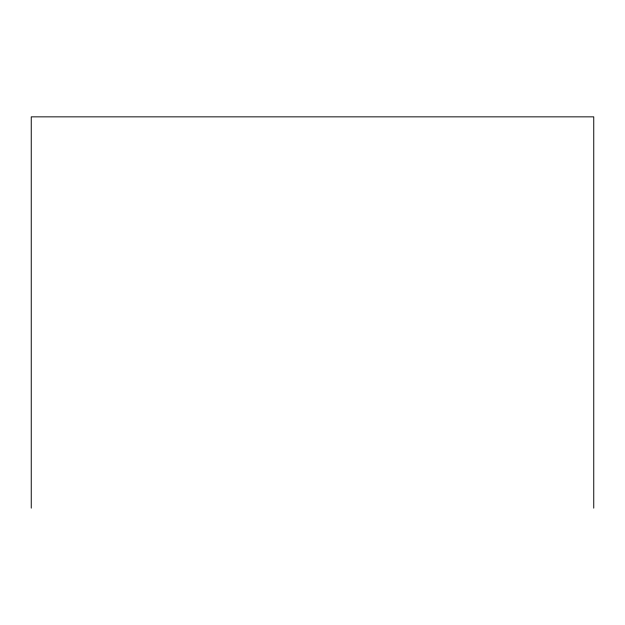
<?xml version="1.0" encoding="UTF-8"?>
<svg xmlns="http://www.w3.org/2000/svg" width="625" height="625" viewBox="0 0 625 625"><rect width="100%" height="100%" fill="white"/><g stroke="black" fill="none" stroke-linecap="round" stroke-linejoin="round"><path stroke-width="0.94" d="M593.75 508.148L593.75 116.852L31.25 116.852L31.25 508.148"/></g></svg>
